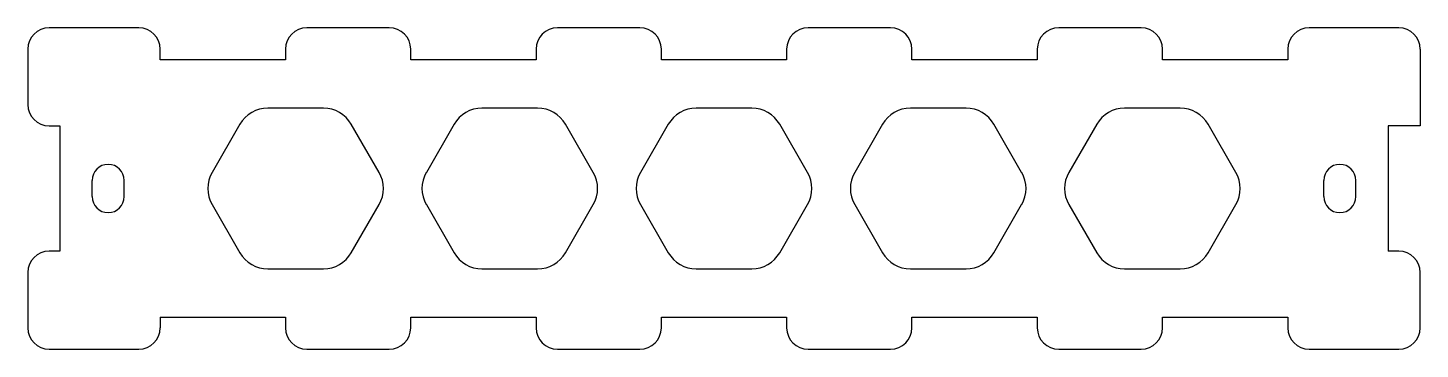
# Model space of a CAD drawing. Extents: x -260 to -130, y -128 to -98.
import ezdxf

# ---------------------------------------------------------------- set-up
doc = ezdxf.new("R2010")
doc.units = 0
doc.layers.add('VISIBLE', color=7, linetype='CONTINUOUS')

msp = doc.modelspace()

# ---------------------------------------------------------------- linework, layer by layer
at = {"layer": 'VISIBLE'}
for p, q in [((-249.65, -97.5), (-258, -97.5)), ((-226.25, -97.5), (-233.95, -97.5)), ((-202.85, -97.5), (-210.55, -97.5)), ((-179.45, -97.5), (-187.15, -97.5)), ((-156.05, -97.5), (-163.75, -97.5)), ((-132, -97.5), (-140.35, -97.5)), ((-260, -99.5), (-260, -104.65)), ((-247.65, -100.5), (-247.65, -99.5)), ((-235.95, -99.5), (-235.95, -100.5)), ((-224.25, -100.5), (-224.25, -99.5)), ((-212.55, -99.5), (-212.55, -100.5)), ((-200.85, -100.5), (-200.85, -99.5)), ((-189.15, -99.5), (-189.15, -100.5)), ((-177.45, -100.5), (-177.45, -99.5)), ((-165.75, -99.5), (-165.75, -100.5)), ((-154.05, -100.5), (-154.05, -99.5)), ((-142.35, -99.5), (-142.35, -100.5)), ((-130, -99.5), (-130, -106.65)), ((-235.95, -100.5), (-247.65, -100.5)), ((-212.55, -100.5), (-224.25, -100.5)), ((-189.15, -100.5), (-200.85, -100.5)), ((-165.75, -100.5), (-177.45, -100.5)), ((-142.35, -100.5), (-154.05, -100.5)), ((-232.4, -105), (-237.6, -105)), ((-212.4, -105), (-217.6, -105)), ((-192.4, -105), (-197.6, -105)), ((-172.4, -105), (-177.6, -105)), ((-152.4, -105), (-157.6, -105)), ((-240.2, -106.5), (-242.79, -111)), ((-227.21, -111), (-229.8, -106.5)), ((-220.2, -106.5), (-222.79, -111)), ((-207.21, -111), (-209.8, -106.5)), ((-200.2, -106.5), (-202.79, -111)), ((-187.21, -111), (-189.8, -106.5)), ((-180.2, -106.5), (-182.79, -111)), ((-167.21, -111), (-169.8, -106.5)), ((-160.2, -106.5), (-162.79, -111)), ((-147.21, -111), (-149.8, -106.5)), ((-258, -106.65), (-257, -106.65)), ((-257, -106.65), (-257, -118.35)), ((-133, -106.65), (-133, -118.35)), ((-130, -106.65), (-133, -106.65)), ((-254, -113.25), (-254, -111.75)), ((-251, -113.25), (-251, -111.75)), ((-139, -113.25), (-139, -111.75)), ((-136, -113.25), (-136, -111.75)), ((-242.79, -114), (-240.2, -118.5)), ((-229.8, -118.5), (-227.21, -114)), ((-222.79, -114), (-220.2, -118.5)), ((-209.8, -118.5), (-207.21, -114)), ((-202.79, -114), (-200.2, -118.5)), ((-189.8, -118.5), (-187.21, -114)), ((-182.79, -114), (-180.2, -118.5)), ((-169.8, -118.5), (-167.21, -114)), ((-162.79, -114), (-160.2, -118.5)), ((-149.8, -118.5), (-147.21, -114)), ((-257, -118.35), (-258, -118.35)), ((-132, -118.35), (-133, -118.35)), ((-260, -120.35), (-260, -125.5)), ((-237.6, -120), (-232.4, -120)), ((-217.6, -120), (-212.4, -120)), ((-197.6, -120), (-192.4, -120)), ((-177.6, -120), (-172.4, -120)), ((-157.6, -120), (-152.4, -120)), ((-130, -125.5), (-130, -120.35)), ((-247.65, -124.5), (-247.65, -125.5)), ((-247.65, -124.5), (-235.95, -124.5)), ((-235.95, -124.5), (-235.95, -125.5)), ((-224.25, -125.5), (-224.25, -124.5)), ((-224.25, -124.5), (-212.55, -124.5)), ((-212.55, -124.5), (-212.55, -125.5)), ((-200.85, -125.5), (-200.85, -124.5)), ((-200.85, -124.5), (-189.15, -124.5)), ((-189.15, -124.5), (-189.15, -125.5)), ((-177.45, -125.5), (-177.45, -124.5)), ((-177.45, -124.5), (-165.75, -124.5)), ((-165.75, -124.5), (-165.75, -125.5)), ((-154.05, -125.5), (-154.05, -124.5)), ((-154.05, -124.5), (-142.35, -124.5)), ((-142.35, -124.5), (-142.35, -125.5)), ((-258, -127.5), (-249.65, -127.5)), ((-233.95, -127.5), (-226.25, -127.5)), ((-210.55, -127.5), (-202.85, -127.5)), ((-187.15, -127.5), (-179.45, -127.5)), ((-163.75, -127.5), (-156.05, -127.5)), ((-140.35, -127.5), (-132, -127.5))]:
    msp.add_line(p, q, dxfattribs=at)
for centre, radius, start, end in [((-258, -99.5), 2, 90, 180), ((-249.65, -99.5), 2, 0, 90), ((-233.95, -99.5), 2, 90, 180), ((-226.25, -99.5), 2, 0, 90), ((-210.55, -99.5), 2, 90, 180), ((-202.85, -99.5), 2, 0, 90), ((-187.15, -99.5), 2, 90, 180), ((-179.45, -99.5), 2, 0, 90), ((-163.75, -99.5), 2, 90, 180), ((-156.05, -99.5), 2, 0, 90), ((-140.35, -99.5), 2, 90, 180), ((-132, -99.5), 2, 0, 90), ((-258, -104.65), 2, 180, 270), ((-237.6, -108), 3, 90, 150), ((-232.4, -108), 3, 30, 90), ((-217.6, -108), 3, 90, 150), ((-212.4, -108), 3, 30, 90), ((-197.6, -108), 3, 90, 150), ((-192.4, -108), 3, 30, 90), ((-177.6, -108), 3, 90, 150), ((-172.4, -108), 3, 30, 90), ((-157.6, -108), 3, 90, 150), ((-152.4, -108), 3, 30, 90), ((-252.5, -111.75), 1.5, 0, 180), ((-137.5, -111.75), 1.5, 0, 180), ((-240.2, -112.5), 3, 150, 210), ((-229.8, -112.5), 3, 330, 30), ((-220.2, -112.5), 3, 150, 210), ((-209.8, -112.5), 3, 330, 30), ((-200.2, -112.5), 3, 150, 210), ((-189.8, -112.5), 3, 330, 30), ((-180.2, -112.5), 3, 150, 210), ((-169.8, -112.5), 3, 330, 30), ((-160.2, -112.5), 3, 150, 210), ((-149.8, -112.5), 3, 330, 30), ((-252.5, -113.25), 1.5, 180, 0), ((-137.5, -113.25), 1.5, 180, 0), ((-258, -120.35), 2, 90, 180), ((-237.6, -117), 3, 210, 270), ((-232.4, -117), 3, 270, 330), ((-217.6, -117), 3, 210, 270), ((-212.4, -117), 3, 270, 330), ((-197.6, -117), 3, 210, 270), ((-192.4, -117), 3, 270, 330), ((-177.6, -117), 3, 210, 270), ((-172.4, -117), 3, 270, 330), ((-157.6, -117), 3, 210, 270), ((-152.4, -117), 3, 270, 330), ((-132, -120.35), 2, 0, 90), ((-258, -125.5), 2, 180, 270), ((-249.65, -125.5), 2, 270, 0), ((-233.95, -125.5), 2, 180, 270), ((-226.25, -125.5), 2, 270, 0), ((-210.55, -125.5), 2, 180, 270), ((-202.85, -125.5), 2, 270, 0), ((-187.15, -125.5), 2, 180, 270), ((-179.45, -125.5), 2, 270, 0), ((-163.75, -125.5), 2, 180, 270), ((-156.05, -125.5), 2, 270, 0), ((-140.35, -125.5), 2, 180, 270), ((-132, -125.5), 2, 270, 0)]:
    msp.add_arc(centre, radius, start, end, dxfattribs=at)

doc.saveas('drawing.dxf')
